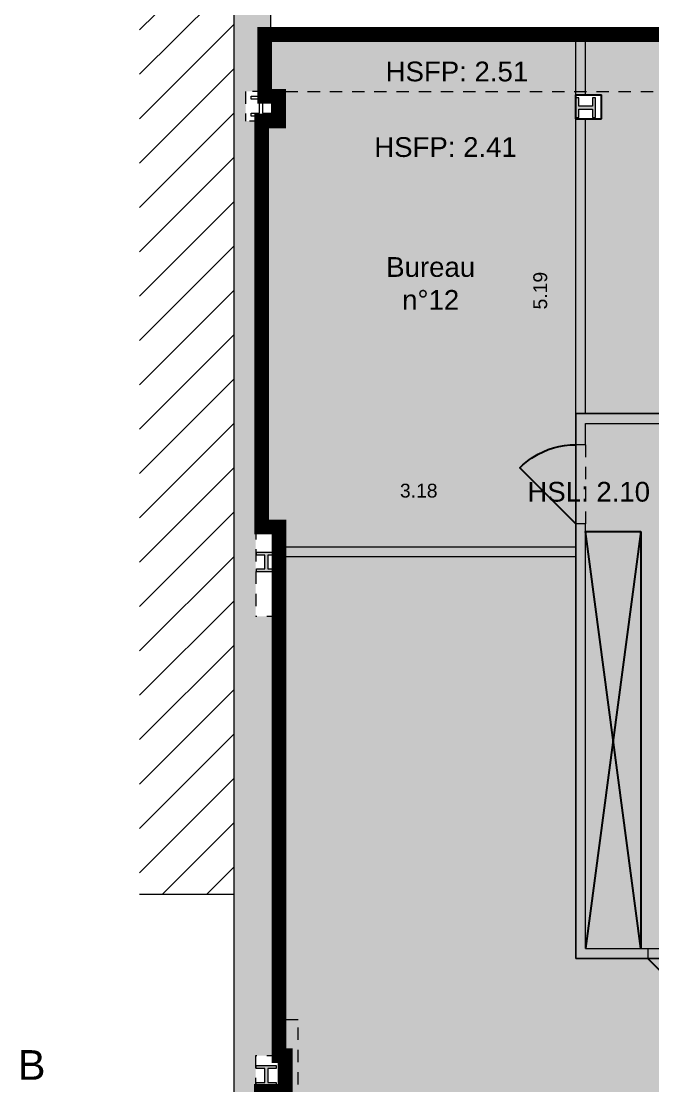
# Model space of a CAD drawing. Header units: metres. Extents: x 96 to 269, y -128 to -61.
# Drawn here: x 113 to 119.39, y -81.26 to -70.48 of the extents above; entities that cross this region are included whole.
import ezdxf
from ezdxf.enums import TextEntityAlignment as Align

# ---------------------------------------------------------------- set-up
doc = ezdxf.new("R2010")
doc.units = ezdxf.units.M
doc.header["$PDMODE"] = 3
doc.header["$PDSIZE"] = -2
for name, pattern in [('AXES', [2, 1.25, -0.25, 0.25, -0.25]), ('CACHE2', [0.1875, 0.125, -0.0625]), ('TIRETPT2', [0.5, 0.25, -0.125, 0, -0.125])]:
    doc.linetypes.add(name, pattern=pattern)
doc.layers.get('0').update_dxf_attribs({"linetype": 'CONTINUOUS'})
doc.layers.get('Defpoints').update_dxf_attribs({"linetype": 'CONTINUOUS'})
for name, color, linetype in [('GEX_BAT_cloison', 2, 'CONTINUOUS'), ('GEX_BAT_coffrage', 221, 'CONTINUOUS'), ('GEX_BAT_faux_plafond', 161, 'CACHE2'), ('GEX_BAT_fenetre', 4, 'CONTINUOUS'), ('GEX_BAT_linteau_cloison', 3, 'CACHE2'), ('GEX_BAT_mur', 1, 'CONTINUOUS'), ('GEX_BAT_placard', 21, 'CONTINUOUS'), ('GEX_BAT_poutre', 6, 'CACHE2'), ('GEX_EDS_sdp_1-SDP', 10, 'AXES'), ('GEX_MEP_trait_de_coupe', 21, 'TIRETPT2'), ('GEX_MEP_txt_cot_alti', 51, 'CONTINUOUS'), ('GEX_MEP_txt_cot_plani', 30, 'CONTINUOUS'), ('GEX_MEP_txt_designation', 7, 'CONTINUOUS')]:
    doc.layers.add(name, color=color, linetype=linetype)
for name, color, linetype, true_color in [('GEX_EDS_SU_bureau', 7, 'CONTINUOUS', 0xffdf7f), ('GEX_MEP_mur_pochage', 7, 'CONTINUOUS', 0x999999), ('GEX_MEP_ouvrant_porte', 9, 'CONTINUOUS', 0x808080)]:
    doc.layers.add(name, color=color, linetype=linetype, true_color=true_color)
doc.styles.add('G100TXT-cote', font='swissl.ttf')
doc.styles.add('G100TXT-droit', font='swissl.ttf', dxfattribs={"height": 0.2})
doc.styles.add('G100TXT-italic', font='swissli.ttf')
doc.dimstyles.new('G100COT-libre', dxfattribs={"dimtxt": 0.14, "dimasz": 0.18, "dimexe": 0.18, "dimexo": 0.2, "dimgap": 0.09, "dimtad": 0, "dimzin": 0, "dimdsep": 46, "dimtxsty": 'G100TXT-cote', "dimblk1": 'OBLIQUE', "dimblk2": 'OBLIQUE', "dimsah": 1, "dimcen": 0.09, "dimse1": 1, "dimse2": 1, "dimsd1": 1, "dimsd2": 1, "dimclrd": 252, "dimaunit": 2, "dimadec": 3, "dimazin": 0, "dimtfac": 1, "dimtix": 1, "dimtofl": 0, "dimtmove": 0, "dimatfit": 3, "dimldrblk": 'OBLIQUE', "dimfxl": 0.18, "dimtolj": 1, "dimtzin": 0, "dimarcsym": 0})

# ---------------------------------------------------------------- blocks, each defined once
blk = doc.blocks.new('*D9')
at = {"layer": 'Defpoints', "color": 0, "lineweight": 0}
for p in [(121.8875291952573, -74.29957926222754), (118.7125197111945, -74.45540649863852), (121.8875291952573, -74.45540649863833)]:
    blk.add_point(p, dxfattribs=at)
at = {"layer": 'GEX_MEP_txt_cot_plani', "color": 0, "insert": (120.3000244532259, -74.29957926222754), "char_height": 0.14, "attachment_point": 5, "style": 'G100TXT-cote'}
blk.add_mtext('\\A1;3.18', dxfattribs=at)
blk = doc.blocks.new('_OBLIQUE')
at = {"color": 0, "linetype": 'ByBlock'}
blk.add_line((-0.5, -0.5), (0.5, 0.5), dxfattribs=at)
blk = doc.blocks.new('*D15')
at = {"layer": 'Defpoints', "color": 0, "lineweight": 0}
for p in [(118.6125197111944, -75.23645880772301), (115.4325197111946, -75.35293193447092), (118.6125197111944, -75.35293193447092)]:
    blk.add_point(p, dxfattribs=at)
at = {"layer": 'GEX_MEP_txt_cot_plani', "color": 0, "insert": (117.0225197111945, -75.23645880772301), "char_height": 0.14, "attachment_point": 5, "style": 'G100TXT-cote'}
blk.add_mtext('\\A1;3.18', dxfattribs=at)
blk = doc.blocks.new('*D16')
at = {"layer": 'Defpoints', "color": 0, "lineweight": 0}
for p in [(117.926983023336, -70.61822888838557), (118.2540287002741, -70.61822888838557), (117.9269830233363, -75.80402129962619)]:
    blk.add_point(p, dxfattribs=at)
at = {"layer": 'GEX_MEP_txt_cot_plani', "color": 0, "insert": (118.2540287002742, -73.21112509400587), "char_height": 0.14, "attachment_point": 5, "rotation": 90, "style": 'G100TXT-cote'}
blk.add_mtext('\\A1;5.19', dxfattribs=at)
blk = doc.blocks.new('*D17')
at = {"layer": 'Defpoints', "color": 0, "lineweight": 0}
for p in [(118.7125197111945, -74.55540649863853), (125.1125291952517, -74.55540649863809), (125.1125291952517, -74.76636754931677)]:
    blk.add_point(p, dxfattribs=at)
at = {"layer": 'GEX_MEP_txt_cot_plani', "color": 0, "insert": (121.9125244532231, -74.76636754931677), "char_height": 0.14, "attachment_point": 5, "style": 'G100TXT-cote'}
blk.add_mtext('\\A1;6.40', dxfattribs=at)

msp = doc.modelspace()

# ---------------------------------------------------------------- hatches: boundary and pattern name
at = {"layer": 'GEX_EDS_SU_bureau', "lineweight": 0}
h = msp.add_hatch(color=256, dxfattribs=at)
h.paths.add_polyline_path([(128.5675291952574, -71.46242369065052), (128.3975291952574, -71.46242369065054), (128.3975291952573, -71.19822888838515), (128.4850292633313, -71.19822888838513), (128.4850292633313, -70.61822888838486), (115.4625279583747, -70.61822888838573), (115.4625279583746, -71.24402129962621), (115.6025279583746, -71.24402129962621), (115.6025279583746, -71.49402129962621), (115.4325291952572, -71.4940212996263), (115.4325291952575, -75.60402129962623), (115.6075291952573, -75.60402129962621), (115.6075291952573, -76.50830089167971), (115.6075291952572, -80.95612328142417), (115.6703413887801, -80.95612328142418), (115.6703413887801, -81.31612328142415), (115.4303413887801, -81.31612328142415), (115.4303413887799, -84.04612328142416), (115.6075291952572, -84.04612328142417), (115.6075291952572, -84.3161232814241), (115.43034138878, -84.31612328142404), (115.4203413887801, -85.11612328142401), (128.4803319047172, -85.11612328142422), (128.480331904717, -84.30612328142435), (128.3803319047172, -84.30612328142436), (128.3803319047173, -84.00322888838285), (128.5603319047177, -84.00322888838282), (128.56034138878, -81.26322888838337), (121.382529195257, -81.26322888838264), (121.3825291952571, -80.7004064986386), (121.4525291952571, -80.7004064986386), (121.4525291952571, -80.1504064986384), (121.3825291952571, -80.1504064986384), (121.3825291952571, -79.97040649863845), (118.6125197111939, -79.97040649863801), (118.6125197111945, -74.45540649863852), (125.2125291952516, -74.45540649863882), (125.2125291952516, -75.65822888838522), (128.5675197111944, -75.65822888838517)])
h.paths.add_polyline_path([(118.8725197111946, -71.23040649863853), (118.6125197111946, -71.23040649863853), (118.6125197111946, -71.47040649863855), (118.8725197111946, -71.47040649863855)], flags=16)
h.paths.add_polyline_path([(125.3425291952518, -71.19540649863819), (125.1125291952518, -71.19540649863819), (125.1125291952518, -71.44242369065051), (125.3425291952518, -71.44242369065051)], flags=16)
h.paths.add_polyline_path([(125.32534138878, -84.05540649863859), (125.2953413887801, -84.05540649863859), (125.2953413887801, -84.14040649863861), (125.1553413887801, -84.14040649863861), (125.1553413887801, -84.05540649863859), (125.1253413887801, -84.0554064986386), (125.1253413887801, -84.2554064986386), (125.1553413887801, -84.25540649863859), (125.1553413887801, -84.17040649863861), (125.2953413887801, -84.17040649863861), (125.2953413887801, -84.25540649863859), (125.3253413887801, -84.25540649863859)], flags=16)
h.paths.add_polyline_path([(118.8303413887722, -84.05040649910454), (118.8003413887722, -84.05040649910443), (118.8003413887722, -84.13540649863846), (118.6603413887722, -84.13540649863846), (118.6603413887722, -84.05040649910448), (118.6303413887721, -84.05040649910443), (118.6303413887742, -84.25040649910441), (118.6603413887743, -84.25040649863841), (118.6603413887722, -84.16540649910453), (118.8003413887742, -84.16540649910444), (118.8003413887743, -84.25040649910447), (118.8303413887743, -84.25040649910441)], flags=16)
msp.add_hatch(color=256, dxfattribs=at).paths.add_polyline_path([(121.7875291952573, -75.6582288883853), (125.2125291952516, -75.65822888838522), (125.2125291952516, -74.45540649863882), (118.6125197111945, -74.45540649863852), (118.6125197111939, -79.97040649863801), (121.3825291952571, -79.97040649863845), (121.382529195257, -79.23040649863847), (121.9239727397105, -79.23040649863849), (121.9239727397105, -76.21540649865454), (121.7875291952573, -76.21540649865454)], flags=17)
at = {"layer": 'GEX_MEP_mur_pochage', "lineweight": 0}
h = msp.add_hatch(dxfattribs=at)
h.set_pattern_fill('ANSI31', color=256, scale=0.1)
h.set_pattern_definition([(45, (-1.691091711109038e-12, -188.8082646117023), (-0.2245064030267288, 0.2245064030267289), [])])
h.paths.add_polyline_path([(115.1492630912333, -70.2529357373112), (114.194900485753, -70.2529357373112), (114.194900485753, -79.32238832974356), (115.1492630912333, -79.32238832974362)])
h = msp.add_hatch(color=256, dxfattribs=at)
h.dxf.hatch_style = 1
h.paths.add_polyline_path([(115.3724122835241, -75.60402129962621), (115.4325197111946, -75.60402129962623), (115.4325197111948, -71.4940212996263), (115.2695471379865, -71.4940212996263), (115.2695471379865, -71.19402129962629), (115.4625279583747, -71.19402129962627), (115.4625279583747, -70.61822888838573), (115.5218484754971, -70.61822888838572), (115.5218484754972, -70.25293573731113), (115.1492630912333, -70.25293573731116), (115.1492630912333, -85.23238832974364), (115.4281701008773, -85.23238832974359), (115.4203413887801, -85.1815017011113), (115.4203413887801, -85.11612328142401), (115.4303413887801, -85.11612328142401), (115.43034138878, -84.31612328142408), (115.3705778677099, -84.31612328142413), (115.3705778677099, -84.0461232814242), (115.43034138878, -84.04612328142416), (115.4303413887801, -81.31612328142413), (115.37057786771, -81.31612328142418), (115.37057786771, -80.95612328142417), (115.6075291952572, -80.95612328142417), (115.6075291952573, -76.5083008916797), (115.3724122835242, -76.50830089167967)])
h = msp.add_hatch(color=256, dxfattribs=at)
h.dxf.hatch_style = 1
h.paths.add_polyline_path([(125.3125291952518, -71.19822888893162), (125.2825291952518, -71.19822888893165), (125.2825291952518, -71.2832288889316), (125.1425291952519, -71.2832288889317), (125.1425291952519, -71.19822888893161), (125.1125291952517, -71.19822888893161), (125.1125291952519, -71.39822888893156), (125.1425291952519, -71.3982288889315), (125.1425291952519, -71.31322888893163), (125.2825291952518, -71.31322888893155), (125.2825291952518, -71.39822888893156), (125.3125291952518, -71.39822888893156)])
h.paths.add_polyline_path([(118.8125197111942, -71.25822888846415), (118.7825197111946, -71.25822888846415), (118.7825197111946, -71.34322888846418), (118.6425197111946, -71.34322888846413), (118.6425197111948, -71.25822888846415), (118.6125197111945, -71.25822888846416), (118.6125197111946, -71.45822888846413), (118.6425197111946, -71.45822888846413), (118.6425197111946, -71.3732288884641), (118.7825197111946, -71.3732288884641), (118.7825197111946, -71.45822888846413), (118.8125197111946, -71.45822888846408)])
h = msp.add_hatch(color=256, dxfattribs=at)
h.dxf.hatch_style = 1
h.paths.add_polyline_path([(115.5793636110714, -75.85837104432618), (115.3793636110714, -75.85837104432623), (115.3793636110714, -75.88837104432632), (115.4643636110714, -75.88837104432632), (115.4643636110714, -76.02837104432628), (115.3793636110715, -76.02837104432625), (115.3793636110714, -76.05837104432645), (115.5793636110714, -76.05837104432628), (115.5793636110714, -76.02837104432622), (115.4943636110714, -76.02837104432625), (115.4943636110714, -75.88837104432632), (115.5793636110714, -75.88837104432626)])
h = msp.add_hatch(color=256, dxfattribs=at)
h.dxf.hatch_style = 1
h.paths.add_polyline_path([(115.5775291952572, -81.0561232814242), (115.3775291952573, -81.05612328142426), (115.3775291952573, -81.08612328142435), (115.4625291952572, -81.08612328142435), (115.4625291952573, -81.22612328142431), (115.3775291952573, -81.22612328142428), (115.3775291952573, -81.25612328142448), (115.5775291952572, -81.25612328142431), (115.5775291952573, -81.22612328142425), (115.4925291952573, -81.22612328142428), (115.4925291952573, -81.08612328142435), (115.5775291952572, -81.08612328142429)])

# ---------------------------------------------------------------- linework, layer by layer
at = {"layer": 'GEX_BAT_cloison', "lineweight": 0}
for p, q in [((118.6125197111946, -71.23040649863853), (118.6125197111946, -70.61822888838553)), ((118.7125197111946, -71.23040649863853), (118.7125197111946, -70.61822888838553)), ((115.4625279583747, -71.19402129962627), (115.4625279583747, -71.24402129962621)), ((118.6125197111945, -74.77040649863858), (118.6125197111945, -71.47040649863854)), ((118.7125197111945, -74.45540649863852), (118.7125197111945, -71.47040649863854)), ((118.7125197111945, -74.45540649863852), (120.9725291952573, -74.45540649863852)), ((118.7125197111945, -74.55540649863853), (120.9725291952573, -74.55540649863853)), ((118.7125197111945, -74.77040649863855), (118.7125197111945, -74.55540649863853)), ((118.7125197111945, -74.77040649863855), (118.6125197111945, -74.77040649863855)), ((118.6125197111944, -75.8040212996262), (118.6125197111944, -75.5704064986386)), ((118.7125197111945, -75.57040649863859), (118.6125197111945, -75.57040649863859)), ((118.7125197111944, -79.87040649863798), (118.7125197111944, -75.5704064986386)), ((115.6075291952573, -75.80402129962623), (118.6125197111944, -75.80402129962623)), ((115.6075291952573, -75.90402129962624), (118.6125197111945, -75.90402129962624)), ((118.6125197111945, -75.9040212996262), (118.6125197111945, -79.97040649863803)), ((118.7125197111944, -79.87040649863798), (119.3425291952573, -79.87040649863798)), ((119.3425291952573, -79.87040649863813), (119.3425291952573, -79.97040649863813)), ((118.6125197111945, -79.97040649863803), (119.3425291952573, -79.97040649863803))]:
    msp.add_line(p, q, dxfattribs=at)
at = {"layer": 'GEX_BAT_coffrage'}
for p, q in [((115.4625279583746, -71.24402129962621), (115.6025279583746, -71.24402129962621)), ((115.6025279583746, -71.49402129962621), (115.6025279583746, -71.24402129962621)), ((118.6125197111946, -71.23040649863854), (118.8725197111946, -71.23040649863854)), ((118.6125197111946, -71.47040649863855), (118.6125197111946, -71.23040649863856)), ((118.8725197111946, -71.47040649863852), (118.8725197111946, -71.23040649863853)), ((115.4325197111948, -71.49402129962623), (115.6025279583746, -71.49402129962623)), ((118.6125197111946, -71.47040649863854), (118.8725197111946, -71.47040649863854)), ((115.4325197111946, -75.60402129962624), (115.6075291952573, -75.60402129962624)), ((115.6075291952573, -76.50830089167971), (115.6075291952573, -75.60402129962623)), ((115.6703413887801, -80.95612328142415), (115.6075291952572, -80.95612328142415)), ((115.6703413887801, -81.31612328142417), (115.6703413887801, -80.95612328142415))]:
    msp.add_line(p, q, dxfattribs=at)
at = {"layer": 'GEX_BAT_faux_plafond', "lineweight": 0}
msp.add_lwpolyline([(128.3975291952574, -71.19822888838512), (115.4625279583747, -71.19822888838512)], dxfattribs=at)
at = {"layer": 'GEX_BAT_fenetre'}
for p, q in [((115.5218484754971, -70.55822888838571), (128.3779277907005, -70.55822888838571)), ((115.5218484754971, -70.61822888838572), (128.3779277907005, -70.61822888838572))]:
    msp.add_line(p, q, dxfattribs=at)
at = {"layer": 'GEX_BAT_linteau_cloison', "lineweight": 0}
for p, q in [((118.6125197111945, -75.57040649863862), (118.6125197111945, -74.77040649863861)), ((118.7125197111945, -74.77040649863858), (118.7125197111945, -75.57040649863859)), ((119.3425291952573, -79.87040649863812), (120.1425291952573, -79.87040649863812)), ((120.1425291952573, -79.97040649863814), (119.3425291952573, -79.97040649863814))]:
    msp.add_line(p, q, dxfattribs=at)
at = {"layer": 'GEX_BAT_mur', "lineweight": 0}
for p, q in [((115.1492630912333, -70.2529357373112), (115.1492630912333, -85.23238832974364)), ((115.5218484754972, -70.25293573731113), (115.5218484754972, -70.61822888838572)), ((115.4625279583747, -71.19402129962627), (115.4625279583747, -70.61822888838573)), ((115.5218484754971, -70.61822888838572), (115.4625279583747, -70.61822888838572)), ((115.3237380554333, -71.24402129962648), (115.5237380554334, -71.24402129962648)), ((115.3237380554334, -71.27402129962668), (115.3237380554334, -71.24402129962648)), ((115.4087380554334, -71.27402129962637), (115.3237380554334, -71.27402129962637)), ((115.4087380554337, -71.41402129962621), (115.4087380554337, -71.27402129962637)), ((115.5237380554334, -71.27402129962617), (115.4387380554334, -71.27402129962617)), ((115.4387380554334, -71.27402129962631), (115.4387380554334, -71.4140212996263)), ((115.5237380554334, -71.24402129962651), (115.5237380554334, -71.27402129962617)), ((118.6425197111948, -71.25822888846415), (118.6125197111945, -71.25822888846415)), ((118.6125197111945, -71.25822888846416), (118.6125197111945, -71.45822888846413)), ((118.6425197111946, -71.34322888846413), (118.6425197111946, -71.25822888846415)), ((118.8125197111942, -71.25822888846415), (118.7825197111946, -71.25822888846415)), ((118.7825197111946, -71.25822888846415), (118.7825197111946, -71.34322888846418)), ((118.8125197111946, -71.45822888846408), (118.8125197111946, -71.25822888846415)), ((115.3237380554337, -71.4440212996269), (115.3237380554337, -71.4140212996265)), ((115.3237380554336, -71.4140212996265), (115.4087380554337, -71.4140212996265)), ((115.4387380554336, -71.4140212996263), (115.5237380554336, -71.4140212996263)), ((115.5237380554336, -71.41402129962616), (115.5237380554336, -71.44402129962613)), ((118.7825197111946, -71.34322888846418), (118.6425197111946, -71.34322888846418)), ((118.6425197111946, -71.45822888846413), (118.6425197111946, -71.3732288884641)), ((118.6425197111946, -71.3732288884641), (118.7825197111946, -71.3732288884641)), ((118.7825197111946, -71.3732288884641), (118.7825197111946, -71.45822888846413)), ((115.5237380554337, -71.44402129962613), (115.3237380554337, -71.44402129962613)), ((115.4325197111946, -75.60402129962624), (115.4325197111946, -71.49402129962624)), ((118.6125197111946, -71.45822888846413), (118.6425197111946, -71.45822888846413)), ((118.7825197111946, -71.45822888846413), (118.8125197111946, -71.45822888846413)), ((115.4325197111946, -75.60402129962624), (115.3724122835241, -75.60402129962624)), ((115.3793636110714, -75.85837104432623), (115.5793636110714, -75.85837104432623)), ((115.3793636110714, -75.88837104432632), (115.3793636110714, -75.85837104432623)), ((115.5793636110714, -75.85837104432618), (115.5793636110714, -75.88837104432626)), ((115.4643636110714, -75.88837104432632), (115.3793636110714, -75.88837104432632)), ((115.4643636110714, -76.02837104432628), (115.4643636110714, -75.88837104432632)), ((115.5793636110714, -75.88837104432626), (115.4943636110714, -75.88837104432626)), ((115.4943636110714, -75.88837104432632), (115.4943636110714, -76.02837104432625)), ((115.3793636110714, -76.05837104432645), (115.3793636110714, -76.02837104432625)), ((115.3793636110715, -76.02837104432625), (115.4643636110714, -76.02837104432625)), ((115.5793636110714, -76.05837104432628), (115.3793636110714, -76.05837104432628)), ((115.4943636110714, -76.02837104432625), (115.5793636110714, -76.02837104432625)), ((115.5793636110714, -76.02837104432622), (115.5793636110714, -76.05837104432628)), ((115.6075291952572, -80.95612328142418), (115.6075291952572, -76.50830089167972)), ((115.1492630912333, -79.32238832974362), (114.194900485753, -79.32238832974362)), ((115.3775291952573, -81.05612328142426), (115.5775291952572, -81.05612328142426)), ((115.3775291952573, -81.08612328142435), (115.3775291952573, -81.05612328142426)), ((115.4625291952572, -81.08612328142435), (115.3775291952573, -81.08612328142435)), ((115.4625291952573, -81.22612328142431), (115.4625291952573, -81.08612328142435)), ((115.5775291952572, -81.08612328142429), (115.4925291952573, -81.08612328142429)), ((115.4925291952573, -81.08612328142435), (115.4925291952573, -81.22612328142428)), ((115.5775291952572, -81.0561232814242), (115.5775291952572, -81.08612328142429)), ((115.3775291952573, -81.25612328142448), (115.3775291952573, -81.22612328142428)), ((115.3775291952573, -81.22612328142428), (115.4625291952573, -81.22612328142428)), ((115.4925291952573, -81.22612328142428), (115.5775291952573, -81.22612328142428)), ((115.5775291952573, -81.22612328142425), (115.5775291952573, -81.25612328142431)), ((115.5775291952572, -81.25612328142431), (115.3775291952573, -81.25612328142431))]:
    msp.add_line(p, q, dxfattribs=at)
at = {"layer": 'GEX_BAT_mur', "linetype": 'CACHE2', "lineweight": 0}
for p, q in [((115.4625279583747, -71.19402129962627), (115.2695471379865, -71.19402129962627)), ((115.2695471379865, -71.19402129962629), (115.2695471379865, -71.4940212996263)), ((115.4325291952572, -71.4940212996263), (115.2695471379865, -71.4940212996263)), ((115.3724122835241, -75.60402129962624), (115.3724122835241, -76.50830089167968)), ((115.6075291952573, -76.50830089167971), (115.3724122835242, -76.50830089167971)), ((115.6075291952572, -80.95612328142418), (115.37057786771, -80.95612328142418)), ((115.37057786771, -80.95612328142418), (115.37057786771, -81.31612328142414))]:
    msp.add_line(p, q, dxfattribs=at)
at = {"layer": 'GEX_BAT_placard'}
for p, q in [((118.7125197111945, -75.65040649863806), (119.2725197111945, -75.65040649863806)), ((119.2725197111945, -75.65040649863809), (118.7125197111944, -79.870406498638)), ((119.2725197111944, -79.87040649863809), (118.7125197111945, -75.65040649863809)), ((119.2725197111945, -75.65040649863806), (119.2725197111945, -79.87040649863809))]:
    msp.add_line(p, q, dxfattribs=at)
at = {"layer": 'GEX_BAT_poutre', "lineweight": 0}
msp.add_lwpolyline([(115.4303413887801, -84.39612328142401), (115.8003413887801, -84.39612328142401), (115.8003413887801, -80.59402129962623), (115.6075291952573, -80.59402129962623)], dxfattribs=at)
at = {"layer": 'GEX_EDS_sdp_1-SDP', "color": 1, "lineweight": 0, "true_color": 0xff0000, "const_width": 0.15, "flags": 128}
msp.add_lwpolyline([(115.4625279583747, -70.61822888838573), (115.4625279583747, -71.24402129962621), (115.6025279583746, -71.24402129962621), (115.6025279583746, -71.49402129962621), (115.4325197111948, -71.49402129962621), (115.4325197111948, -75.60402129962623), (115.6075291952573, -75.60402129962623), (115.6075291952573, -76.50830089167972), (115.6075291952573, -76.50830089167972), (115.6075291952573, -80.95612328142417), (115.6703413887801, -80.95612328142417), (115.6703413887801, -81.31612328142415), (115.4303413887801, -81.31612328142415), (115.4303413887801, -84.04612328142416), (115.6075291952572, -84.04612328142416), (115.6075291952572, -84.3161232814241), (115.43034138878, -84.31612328142745), (115.43034138878, -85.11612328142401), (128.478383598368, -85.11612328142556), (128.4803319047173, -84.30612328142435), (128.3803319047172, -84.30612328142435), (128.3803319047172, -84.00322888838285), (128.5603319047177, -84.00322888838285), (128.5603319047177, -81.26322888838352), (126.8685260406911, -81.26322888838352), (126.8639727397105, -81.0201321546621, 0.9988680108178136), (126.8675291952572, -77.8801361828125), (126.8675291952572, -75.65822888838497), (128.5675197111858, -75.6582327309888), (128.5675291952574, -71.46242369065052), (128.3975291952574, -71.46242369065052), (128.3975291952574, -71.19822888838515), (128.4850292633313, -71.19822888838515), (128.4850292633313, -70.61822888838486)], format="xyb", close=True, dxfattribs=at)
at = {"layer": 'GEX_EDS_SU_bureau', "lineweight": 0, "flags": 128}
for points in [[(128.4850292633313, -70.61822888838486), (115.4625279583747, -70.61822888838486), (115.4625279583747, -71.24402129962621), (115.6025279583746, -71.24402129962621), (115.6025279583746, -71.49402129962621), (115.4325291952572, -71.49402129962621), (115.4325291952572, -75.60402129962623), (115.6075291952573, -75.60402129962623), (115.6075291952573, -76.50830089167971), (115.6075291952573, -76.50830089167971), (115.6075291952573, -80.95612328142417), (115.6703413887801, -80.95612328142417), (115.6703413887801, -81.31612328142415)], [(121.3825291952571, -79.97040649863845), (118.6125197111939, -79.97040649863845), (118.6125197111939, -74.45540649863852), (125.2125291952516, -74.45540649863852)]]:
    msp.add_lwpolyline(points, dxfattribs=at)
at = {"layer": 'GEX_EDS_SU_bureau', "lineweight": 0}
msp.add_lwpolyline([(118.8725197111946, -71.23040649863853), (118.6125197111946, -71.23040649863853), (118.6125197111946, -71.47040649863855), (118.8725197111946, -71.47040649863855)], close=True, dxfattribs=at)
at = {"layer": 'GEX_EDS_SU_bureau', "lineweight": 0, "flags": 128}
msp.add_lwpolyline([(121.7875291952573, -75.6582288883853), (125.2125291952516, -75.6582288883853), (125.2125291952516, -74.45540649863882), (118.6125197111945, -74.45540649863882), (118.6125197111945, -79.97040649863801), (121.3825291952571, -79.97040649863801), (121.3825291952571, -79.23040649863847), (121.9239727397105, -79.23040649863847), (121.9239727397105, -76.21540649865454), (121.7875291952573, -76.21540649865454)], close=True, dxfattribs=at)
at = {"layer": 'GEX_MEP_ouvrant_porte'}
for points in [[(118.6125197111945, -75.57040649863862), (118.0468342860318, -75.00472107394741, -0.05432790184915497), (118.181959695413, -74.89615278306715, -0.1430387188211129), (118.6125197111945, -74.77040649863858, -0.1430387188211129)], [(119.3425291952573, -79.9704064986382), (119.9082146199485, -80.53609192380085, 0.05432790184915497), (120.0167829108287, -80.4009665144196, 0.1430387188211129), (120.1425291952573, -79.97040649863814, 0.1430387188211129)]]:
    msp.add_lwpolyline(points, format="xyb", dxfattribs=at)

# ---------------------------------------------------------------- texts
at = {"layer": 'GEX_MEP_trait_de_coupe', "linetype": 'Continuous', "lineweight": 0, "insert": (113.1022047419051, -81.04969345045963), "char_height": 0.3, "attachment_point": 5, "line_spacing_factor": 1.186636029921682, "style": 'G100TXT-droit'}
msp.add_mtext('B', dxfattribs=at)
at = {"layer": 'GEX_MEP_txt_cot_alti', "style": 'G100TXT-italic'}
for s, p in [('HSFP: 2.51', (118.1313670622443, -70.99239046340129)), ('HSFP: 2.41', (118.0159841799119, -71.7575917050408)), ('HSL: 2.10', (119.3653660199118, -75.24698259411637))]:
    msp.add_text(s, height=0.1999999999999999, dxfattribs=at).set_placement(p, align=Align.MIDDLE_RIGHT)
at = {"layer": 'GEX_MEP_txt_designation', "insert": (117.1435946664717, -73.13820846654197), "char_height": 0.2, "width": 0.8201384929125197, "attachment_point": 5, "style": 'G100TXT-droit'}
msp.add_mtext('Bureau n°12', dxfattribs=at)

# ---------------------------------------------------------------- dimensions: what is measured, and where the dimension line sits
at = {"layer": 'GEX_MEP_txt_cot_plani'}
dim = msp.add_linear_dim(base=(118.2540287002741, -70.61822888838557), p1=(117.9269830233363, -75.80402129962619), p2=(117.926983023336, -70.61822888838557), angle=90, dimstyle='G100COT-libre', dxfattribs=at)
dim.commit()
dim.dimension.update_dxf_attribs({"geometry": '*D16', "text_midpoint": (118.2540287002742, -73.21112509400587)})
for base, p1, p2, picture, middle in [((121.8875291952573, -74.29957926222754), (118.7125197111945, -74.45540649863852), (121.8875291952573, -74.45540649863833), '*D9', (120.3000244532259, -74.29957926222754)), ((125.1125291952517, -74.76636754931677), (118.7125197111945, -74.55540649863853), (125.1125291952517, -74.55540649863809), '*D17', (121.9125244532231, -74.76636754931677)), ((118.6125197111944, -75.23645880772301), (115.4325197111946, -75.35293193447092), (118.6125197111944, -75.35293193447092), '*D15', (117.0225197111945, -75.23645880772301))]:
    dim = msp.add_linear_dim(base=base, p1=p1, p2=p2, dimstyle='G100COT-libre', dxfattribs=at)
    dim.commit()
    dim.dimension.update_dxf_attribs({"geometry": picture, "text_midpoint": middle})

doc.saveas('drawing.dxf')
